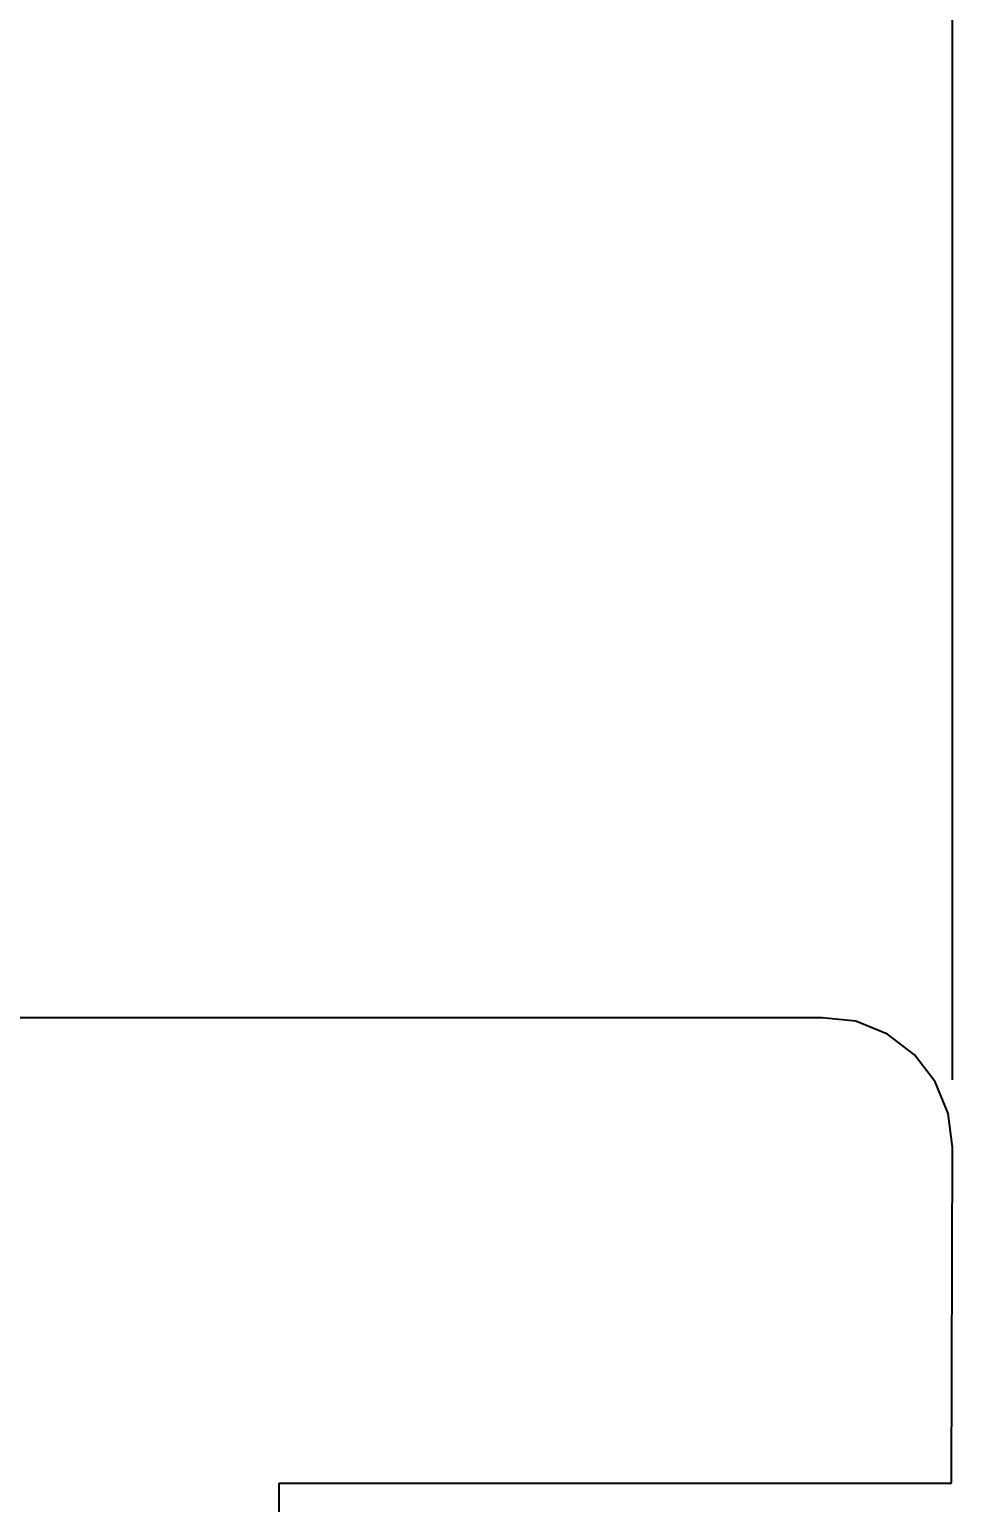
# Model space of a CAD drawing. Header units: millimetres. Extents: x 563 to 681, y 173 to 284.
# Drawn here: x 674.32 to 681.46, y 261.58 to 272.98 of the extents above; entities that cross this region are included whole.
import ezdxf

# ---------------------------------------------------------------- set-up
doc = ezdxf.new("R2010")
doc.units = ezdxf.units.MM
doc.header["$LTSCALE"] = 30.734
doc.header["$PDMODE"] = 3
doc.header["$PDSIZE"] = 0.3125
doc.layers.get('0').update_dxf_attribs({"linetype": 'CONTINUOUS'})
doc.layers.get('Defpoints').update_dxf_attribs({"linetype": 'CONTINUOUS'})
doc.layers.add('dim', color=6, linetype='CONTINUOUS', lineweight=9)
doc.styles.add('Verdana', font='verdana.ttf', dxfattribs={"height": 2.5})
doc.dimstyles.new('aaaaaaaa 3.0', dxfattribs={"dimtxt": 2.5, "dimasz": 1.5, "dimexe": 1.25, "dimexo": 0.625, "dimtad": 1, "dimdec": 1, "dimzin": 9, "dimdsep": 46, "dimtxsty": 'Verdana', "dimcen": 0, "dimazin": 0, "dimtfac": 1, "dimtofl": 0, "dimtmove": 0, "dimatfit": 3, "dimfxl": 1, "dimlwd": 25, "dimlwe": 25, "dimarcsym": 0})

# ---------------------------------------------------------------- blocks, each defined once
blk = doc.blocks.new('*D16')
at = {"layer": 'Defpoints', "color": 0}
for p in [(681.464, 280.862), (610.418, 264.464), (681.464, 264.229)]:
    blk.add_point(p, dxfattribs=at)
at = {"layer": 'dim', "color": 0, "lineweight": 25}
for p, q in [((610.418, 265.089), (610.418, 282.112)), ((681.464, 264.854), (681.464, 282.112)), ((611.918, 280.862), (679.964, 280.862))]:
    blk.add_line(p, q, dxfattribs=at)
at = {"layer": 'dim', "color": 0}
for points in [[(611.918, 281.112), (611.918, 280.612), (610.418, 280.862)], [(679.964, 280.612), (679.964, 281.112), (681.464, 280.862)]]:
    blk.add_solid(points, dxfattribs=at)
at = {"layer": 'dim', "color": 0, "insert": (645.941, 282.741), "char_height": 2.5, "attachment_point": 5, "style": 'Verdana'}
blk.add_mtext('71', dxfattribs=at)

msp = doc.modelspace()

# ---------------------------------------------------------------- linework, layer by layer
at = {"linetype": 'Continuous'}
for p, q in [((680.455, 265.334), (663.696, 265.336)), ((680.717, 265.308), (680.455, 265.334)), ((680.96, 265.207), (680.717, 265.308)), ((681.169, 265.047), (680.96, 265.207)), ((681.329, 264.838), (681.169, 265.047)), ((681.43, 264.595), (681.329, 264.838)), ((681.464, 264.334), (681.43, 264.595)), ((681.455, 261.734), (681.464, 264.334)), ((676.255, 261.734), (681.455, 261.734)), ((676.255, 261.434), (676.255, 261.734))]:
    msp.add_line(p, q, dxfattribs=at)

# ---------------------------------------------------------------- dimensions: what is measured, and where the dimension line sits
at = {"layer": 'dim'}
dim = msp.add_linear_dim(base=(681.464, 280.862), p1=(610.418, 264.464), p2=(681.464, 264.229), dimstyle='aaaaaaaa 3.0', dxfattribs=at)
dim.commit()
dim.dimension.update_dxf_attribs({"geometry": '*D16', "text_midpoint": (645.941, 280.862), "dimtype": 160})

doc.saveas('drawing.dxf')
